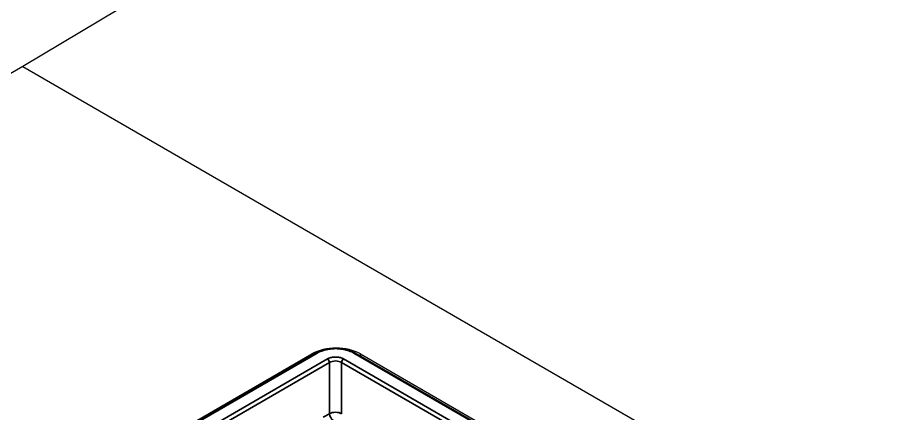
# Model space of a CAD drawing. Header units: millimetres. Extents: x 68 to 2000, y 100 to 2870.
# Drawn here: x 1239 to 1314.4, y 974.5 to 1009.1 of the extents above; entities that cross this region are included whole.
import ezdxf

# ---------------------------------------------------------------- set-up
doc = ezdxf.new("R2010")
doc.units = ezdxf.units.MM
doc.header["$LTSCALE"] = 10
doc.layers.add('_Sichtbarkanten', color=7, linetype='Continuous', lineweight=25)
doc.layers.add('Sichtbar schmal (ISO)', color=7, linetype='Continuous', lineweight=35)

msp = doc.modelspace()

# ---------------------------------------------------------------- linework, layer by layer
at = {"layer": '_Sichtbarkanten'}
for p, q in [((1554.104, 1192.595), (1239.442, 1004.8)), ((1239.442, 1004.8), (1200.551, 982.347)), ((1239.442, 1004.8), (1592.995, 800.676)), ((1247.318, 969.632), (1265.003, 979.842)), ((1247.573, 969.895), (1264.65, 979.754)), ((1268.434, 979.842), (1549.869, 817.355)), ((1268.893, 979.754), (1549.614, 817.68))]:
    msp.add_line(p, q, dxfattribs=at)
msp.add_ellipse((1266.771, 978.53), major_axis=(-3, 0), ratio=0.57735, start_param=3.926991, end_param=5.497787, dxfattribs=at)
msp.add_open_spline([(1267.709, 980.132), (1267.813, 980.105), (1267.914, 980.074), (1268.162, 979.983), (1268.304, 979.917), (1268.434, 979.842)], degree=3, knots=[0.5790483, 0.5790483, 0.5790483, 0.5790483, 0.646482, 0.646482, 0.7526541, 0.7526541, 0.7526541, 0.7526541], dxfattribs=at)
msp.add_open_spline([(1265.003, 979.842), (1265.096, 979.896), (1265.197, 979.945), (1265.303, 979.99)], degree=3, dxfattribs=at)
at = {"layer": 'Sichtbar schmal (ISO)'}
for p, q in [((1265.128, 979.829), (1247.443, 969.619)), ((1266.011, 979.312), (1248.34, 969.109)), ((1264.65, 979.754), (1264.65, 979.638)), ((1267.425, 979.312), (1548.848, 816.833)), ((1549.744, 817.343), (1268.309, 979.829)), ((1268.893, 979.577), (1268.893, 979.754)), ((1266.188, 979.009), (1248.516, 968.807)), ((1266.188, 979.009), (1266.188, 974.544)), ((1548.671, 816.53), (1267.249, 979.009)), ((1267.249, 979.009), (1267.249, 974.543)), ((1266.188, 974.544), (1265.647, 974.231))]:
    msp.add_line(p, q, dxfattribs=at)
for centre, major_axis, ratio, start_param, end_param in [((1265.128, 979.625), (-0.125, 0.217), 0.57735, 5.497787, 6.283185), ((1266.011, 979.108), (0.125, -0.217), 0.57735, 0.802851, 2.356194), ((1267.425, 979.108), (-0.125, -0.217), 0.57735, 3.926991, 5.480334), ((1268.309, 979.625), (0.125, 0.217), 0.57735, 0, 0.785398), ((1266.718, 978.699), (-0.75, 0), 0.584359, 3.927157, 5.497639), ((1266.718, 974.244), (-0.75, 0.001), 0.564858, 3.927945, 5.498499), ((1266.542, 974.347), (-0.25, 0.433), 0.57735, 0.802851, 2.350959)]:
    msp.add_ellipse(centre, major_axis=major_axis, ratio=ratio, start_param=start_param, end_param=end_param, dxfattribs=at)
for points, knots in [([(1268.309, 979.829), (1268.233, 979.873), (1268.153, 979.913), (1268.068, 979.95), (1267.983, 979.987), (1267.892, 980.021), (1267.798, 980.05), (1267.705, 980.08), (1267.609, 980.105), (1267.51, 980.127), (1267.411, 980.148), (1267.309, 980.166), (1267.206, 980.179), (1267.203, 980.179), (1267.2, 980.18), (1267.197, 980.18), (1267.097, 980.193), (1266.994, 980.201), (1266.892, 980.206), (1266.888, 980.206), (1266.883, 980.206), (1266.879, 980.207), (1266.778, 980.211), (1266.676, 980.211), (1266.575, 980.207), (1266.569, 980.207), (1266.563, 980.207), (1266.558, 980.207), (1266.458, 980.202), (1266.358, 980.194), (1266.26, 980.183), (1266.253, 980.182), (1266.246, 980.181), (1266.239, 980.18), (1266.143, 980.168), (1266.048, 980.152), (1265.955, 980.133), (1265.947, 980.131), (1265.939, 980.129), (1265.931, 980.128), (1265.838, 980.108), (1265.747, 980.084), (1265.66, 980.057), (1265.653, 980.055), (1265.645, 980.053), (1265.638, 980.05), (1265.549, 980.022), (1265.462, 979.99), (1265.38, 979.955), (1265.377, 979.954), (1265.373, 979.952), (1265.369, 979.95), (1265.283, 979.913), (1265.203, 979.873), (1265.128, 979.829)], [0, 0, 0, 0, 0.090909, 0.090909, 0.090909, 0.181748, 0.181748, 0.181748, 0.271516, 0.271516, 0.271516, 0.361211, 0.361211, 0.361211, 0.363636, 0.363636, 0.363636, 0.450924, 0.450924, 0.450924, 0.454545, 0.454545, 0.454545, 0.540645, 0.540645, 0.540645, 0.545455, 0.545455, 0.545455, 0.63041, 0.63041, 0.63041, 0.636364, 0.636364, 0.636364, 0.719986, 0.719986, 0.719986, 0.727273, 0.727273, 0.727273, 0.811363, 0.811363, 0.811363, 0.818182, 0.818182, 0.818182, 0.904885, 0.904885, 0.904885, 0.909091, 0.909091, 0.909091, 1, 1, 1, 1]), ([(1267.425, 979.312), (1267.385, 979.335), (1267.341, 979.357), (1267.294, 979.376), (1267.247, 979.395), (1267.197, 979.412), (1267.144, 979.426), (1267.091, 979.441), (1267.035, 979.452), (1266.978, 979.461), (1266.922, 979.47), (1266.864, 979.476), (1266.806, 979.479), (1266.748, 979.482), (1266.69, 979.482), (1266.632, 979.479), (1266.574, 979.476), (1266.517, 979.47), (1266.46, 979.462), (1266.404, 979.453), (1266.348, 979.441), (1266.295, 979.427), (1266.242, 979.412), (1266.191, 979.395), (1266.143, 979.376), (1266.096, 979.357), (1266.052, 979.336), (1266.011, 979.312)], [0, 0, 0, 0, 0.111111, 0.111111, 0.111111, 0.222222, 0.222222, 0.222222, 0.333333, 0.333333, 0.333333, 0.444444, 0.444444, 0.444444, 0.555556, 0.555556, 0.555556, 0.666667, 0.666667, 0.666667, 0.777778, 0.777778, 0.777778, 0.888889, 0.888889, 0.888889, 1, 1, 1, 1])]:
    msp.add_open_spline(points, degree=3, knots=knots, dxfattribs=at)

doc.saveas('drawing.dxf')
